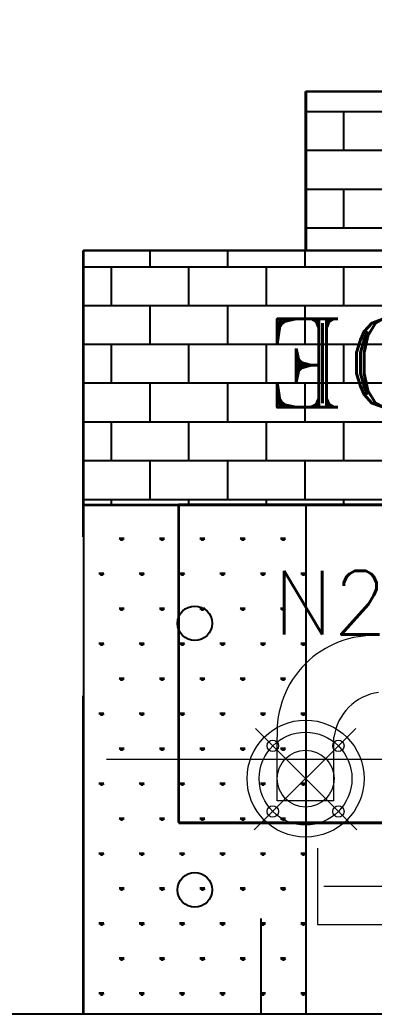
# Model space of a CAD drawing. Header units: metres. Extents: x 531268 to 531787, y 2674519 to 2674764.
# Drawn here: x 531525.146 to 531525.703, y 2674650.273 to 2674651.836 of the extents above; entities that cross this region are included whole.
import ezdxf

# ---------------------------------------------------------------- set-up
doc = ezdxf.new("R2010")
doc.units = ezdxf.units.M
doc.header["$MEASUREMENT"] = 0
for name, pattern in [('CENTER', [2, 1.25, -0.25, 0.25, -0.25]), ('CENTER2', [1.125, 0.75, -0.125, 0.125, -0.125]), ('DASHED', [0.75, 0.5, -0.25]), ('HIDDEN', [0.375, 0.25, -0.125])]:
    doc.linetypes.add(name, pattern=pattern)
doc.layers.add('IDT', color=7, linetype='Continuous')
doc.styles.add('RomanS', font='romans.shx')
doc.styles.add('ROMANT', font='romant', dxfattribs={"height": 2})
doc.linetypes.add('FOUNDATION LAYOUT$0$FENCELINE1', pattern='A,6.35,-2.54,[133,ltypeshp.shx,S=2.54,R=0,X=-2.54,Y=0],-2.54,25.4', length=36.83)

# ---------------------------------------------------------------- blocks, each defined once
blk = doc.blocks.new('IDT')
at = {"layer": 'IDT', "color": 8, "linetype": 'HIDDEN', "ltscale": 2}
for p, q in [((24.6261, 22.4856), (24.906, 22.4856)), ((24.6261, 22.4856), (24.6261, 22.3356)), ((24.6261, 22.4856), (24.906, 22.4856)), ((24.6261, 22.4856), (24.6261, 22.3356)), ((24.906, 22.4856), (24.906, 21.6856)), ((24.906, 22.4856), (24.906, 21.6856)), ((24.906, 21.6856), (23.406, 21.6856)), ((24.906, 21.6856), (23.406, 21.6856)), ((24.906, 21.6856), (24.906, 21.2856)), ((24.906, 21.6856), (24.906, 21.2856)), ((24.906, 21.2856), (23.406, 21.2856)), ((24.906, 21.2856), (23.406, 21.2856)), ((24.556, 21.2856), (24.556, 21.0356)), ((24.556, 21.2856), (24.556, 21.0356)), ((24.556, 21.0356), (23.756, 21.0356)), ((24.556, 21.0356), (23.756, 21.0356))]:
    blk.add_line(p, q, dxfattribs=at)
at = {"layer": 'IDT', "color": 8}
for p, q in [((24.5553, 22.4854), (24.5553, 21.6854)), ((24.9053, 22.4854), (24.5553, 22.4854)), ((24.9053, 21.6854), (24.9053, 22.4854)), ((23.556, 22.1846), (24.756, 22.1846)), ((23.556, 22.1846), (24.756, 22.1846)), ((24.756, 22.1846), (24.756, 21.6846)), ((24.756, 22.1846), (24.756, 21.6846)), ((24.9053, 21.6854), (23.4053, 21.6854)), ((23.556, 21.6846), (24.756, 21.6846)), ((23.556, 21.6846), (24.756, 21.6846)), ((24.5553, 21.6854), (24.9053, 21.6854)), ((24.9053, 21.2854), (24.9053, 21.6854)), ((23.4053, 21.2854), (24.9053, 21.2854)), ((24.5553, 21.2854), (23.7553, 21.2854)), ((24.5553, 21.0354), (24.5553, 21.2854)), ((23.7553, 21.0354), (24.5553, 21.0354))]:
    blk.add_line(p, q, dxfattribs=at)
at = {"layer": 'IDT', "color": 8, "linetype": 'Continuous'}
for p, q in [((24.5578, 22.4529), (24.5565, 22.4551)), ((24.5588, 22.4529), (24.5588, 22.4561)), ((24.5598, 22.4529), (24.5598, 22.4569)), ((24.5608, 22.4529), (24.5608, 22.4561)), ((24.5618, 22.4529), (24.563, 22.4551)), ((24.6213, 22.4529), (24.62, 22.4551)), ((24.6223, 22.4529), (24.6223, 22.4561)), ((24.6233, 22.4529), (24.6233, 22.4569)), ((24.6243, 22.4529), (24.6243, 22.4561)), ((24.6253, 22.4529), (24.6265, 22.4551)), ((24.6848, 22.4529), (24.6835, 22.4551)), ((24.6858, 22.4529), (24.6858, 22.4561)), ((24.6868, 22.4529), (24.6868, 22.4569)), ((24.6878, 22.4529), (24.6878, 22.4561)), ((24.6888, 22.4529), (24.69, 22.4551)), ((24.7483, 22.4529), (24.747, 22.4551)), ((24.7493, 22.4529), (24.7493, 22.4561)), ((24.7503, 22.4529), (24.7503, 22.4569)), ((24.7513, 22.4529), (24.7513, 22.4561)), ((24.7523, 22.4529), (24.7535, 22.4551)), ((24.8118, 22.4529), (24.8105, 22.4551)), ((24.8128, 22.4529), (24.8128, 22.4561)), ((24.8138, 22.4529), (24.8138, 22.4569)), ((24.8148, 22.4529), (24.8148, 22.4561)), ((24.8158, 22.4529), (24.817, 22.4551)), ((24.8753, 22.4529), (24.874, 22.4551)), ((24.8763, 22.4529), (24.8763, 22.4561)), ((24.8773, 22.4529), (24.8773, 22.4569)), ((24.8783, 22.4529), (24.8783, 22.4561)), ((24.8793, 22.4529), (24.8805, 22.4551)), ((24.5558, 22.4529), (24.5637, 22.4529)), ((24.6193, 22.4529), (24.6272, 22.4529)), ((24.6828, 22.4529), (24.6907, 22.4529)), ((24.7463, 22.4529), (24.7542, 22.4529)), ((24.8098, 22.4529), (24.8177, 22.4529)), ((24.8733, 22.4529), (24.8812, 22.4529)), ((24.5876, 22.3979), (24.5955, 22.3979)), ((24.5895, 22.3979), (24.5883, 22.4001)), ((24.5905, 22.3979), (24.5905, 22.4011)), ((24.5915, 22.3979), (24.5915, 22.4019)), ((24.5925, 22.3979), (24.5925, 22.4011)), ((24.5935, 22.3979), (24.5948, 22.4001)), ((24.6511, 22.3979), (24.659, 22.3979)), ((24.653, 22.3979), (24.6518, 22.4001)), ((24.654, 22.3979), (24.654, 22.4011)), ((24.655, 22.3979), (24.655, 22.4019)), ((24.656, 22.3979), (24.656, 22.4011)), ((24.657, 22.3979), (24.6583, 22.4001)), ((24.7146, 22.3979), (24.7225, 22.3979)), ((24.7165, 22.3979), (24.7153, 22.4001)), ((24.7175, 22.3979), (24.7175, 22.4011)), ((24.7185, 22.3979), (24.7185, 22.4019)), ((24.7195, 22.3979), (24.7195, 22.4011)), ((24.7205, 22.3979), (24.7218, 22.4001)), ((24.7781, 22.3979), (24.786, 22.3979)), ((24.78, 22.3979), (24.7788, 22.4001)), ((24.781, 22.3979), (24.781, 22.4011)), ((24.782, 22.3979), (24.782, 22.4019)), ((24.783, 22.3979), (24.783, 22.4011)), ((24.784, 22.3979), (24.7853, 22.4001)), ((24.8416, 22.3979), (24.8495, 22.3979)), ((24.8435, 22.3979), (24.8423, 22.4001)), ((24.8445, 22.3979), (24.8445, 22.4011)), ((24.8455, 22.3979), (24.8455, 22.4019)), ((24.8465, 22.3979), (24.8465, 22.4011)), ((24.8475, 22.3979), (24.8488, 22.4001)), ((24.9051, 22.3979), (24.9053, 22.3979)), ((24.5578, 22.3429), (24.5565, 22.3451)), ((24.5588, 22.3429), (24.5588, 22.3461)), ((24.5598, 22.3429), (24.5598, 22.3469)), ((24.5608, 22.3429), (24.5608, 22.3461)), ((24.5618, 22.3429), (24.563, 22.3451)), ((24.6213, 22.3429), (24.62, 22.3451)), ((24.6223, 22.3429), (24.6223, 22.3461)), ((24.6233, 22.3429), (24.6233, 22.3469)), ((24.6243, 22.3429), (24.6243, 22.3461)), ((24.6253, 22.3429), (24.6265, 22.3451)), ((24.6848, 22.3429), (24.6835, 22.3451)), ((24.6858, 22.3429), (24.6858, 22.3461)), ((24.6868, 22.3429), (24.6868, 22.3469)), ((24.6878, 22.3429), (24.6878, 22.3461)), ((24.6888, 22.3429), (24.69, 22.3451)), ((24.7483, 22.3429), (24.747, 22.3451)), ((24.7493, 22.3429), (24.7493, 22.3461)), ((24.7503, 22.3429), (24.7503, 22.3469)), ((24.7513, 22.3429), (24.7513, 22.3461)), ((24.7523, 22.3429), (24.7535, 22.3451)), ((24.8118, 22.3429), (24.8105, 22.3451)), ((24.8128, 22.3429), (24.8128, 22.3461)), ((24.8138, 22.3429), (24.8138, 22.3469)), ((24.8148, 22.3429), (24.8148, 22.3461)), ((24.8158, 22.3429), (24.817, 22.3451)), ((24.8753, 22.3429), (24.874, 22.3451)), ((24.8763, 22.3429), (24.8763, 22.3461)), ((24.8773, 22.3429), (24.8773, 22.3469)), ((24.8783, 22.3429), (24.8783, 22.3461)), ((24.8793, 22.3429), (24.8805, 22.3451)), ((24.5558, 22.3429), (24.5637, 22.3429)), ((24.6193, 22.3429), (24.6272, 22.3429)), ((24.6828, 22.3429), (24.6907, 22.3429)), ((24.7463, 22.3429), (24.7542, 22.3429)), ((24.8098, 22.3429), (24.8177, 22.3429)), ((24.8733, 22.3429), (24.8812, 22.3429)), ((24.5876, 22.2879), (24.5955, 22.2879)), ((24.5895, 22.2879), (24.5883, 22.2901)), ((24.5905, 22.2879), (24.5905, 22.2911)), ((24.5915, 22.2879), (24.5915, 22.2919)), ((24.5925, 22.2879), (24.5925, 22.2911)), ((24.5935, 22.2879), (24.5948, 22.2901)), ((24.6511, 22.2879), (24.659, 22.2879)), ((24.653, 22.2879), (24.6518, 22.2901)), ((24.654, 22.2879), (24.654, 22.2911)), ((24.655, 22.2879), (24.655, 22.2919)), ((24.656, 22.2879), (24.656, 22.2911)), ((24.657, 22.2879), (24.6583, 22.2901)), ((24.7146, 22.2879), (24.7225, 22.2879)), ((24.7165, 22.2879), (24.7153, 22.2901)), ((24.7175, 22.2879), (24.7175, 22.2911)), ((24.7185, 22.2879), (24.7185, 22.2919)), ((24.7195, 22.2879), (24.7195, 22.2911)), ((24.7205, 22.2879), (24.7218, 22.2901)), ((24.7781, 22.2879), (24.786, 22.2879)), ((24.78, 22.2879), (24.7788, 22.2901)), ((24.781, 22.2879), (24.781, 22.2911)), ((24.782, 22.2879), (24.782, 22.2919)), ((24.783, 22.2879), (24.783, 22.2911)), ((24.784, 22.2879), (24.7853, 22.2901)), ((24.8416, 22.2879), (24.8495, 22.2879)), ((24.8435, 22.2879), (24.8423, 22.2901)), ((24.8445, 22.2879), (24.8445, 22.2911)), ((24.8455, 22.2879), (24.8455, 22.2919)), ((24.8465, 22.2879), (24.8465, 22.2911)), ((24.8475, 22.2879), (24.8488, 22.2901)), ((24.9051, 22.2879), (24.9053, 22.2879)), ((24.5588, 22.233), (24.5588, 22.2361)), ((24.5598, 22.233), (24.5598, 22.2369)), ((24.5608, 22.233), (24.5608, 22.2361)), ((24.6223, 22.233), (24.6223, 22.2361)), ((24.6233, 22.233), (24.6233, 22.2369)), ((24.6243, 22.233), (24.6243, 22.2361)), ((24.6858, 22.233), (24.6858, 22.2361)), ((24.6868, 22.233), (24.6868, 22.2369)), ((24.6878, 22.233), (24.6878, 22.2361)), ((24.7493, 22.233), (24.7493, 22.2361)), ((24.7503, 22.233), (24.7503, 22.2369)), ((24.7513, 22.233), (24.7513, 22.2361)), ((24.8128, 22.233), (24.8128, 22.2361)), ((24.8138, 22.233), (24.8138, 22.2369)), ((24.8148, 22.233), (24.8148, 22.2361)), ((24.8763, 22.233), (24.8763, 22.2361)), ((24.8773, 22.233), (24.8773, 22.2369)), ((24.8783, 22.233), (24.8783, 22.2361)), ((24.5558, 22.233), (24.5637, 22.233)), ((24.5578, 22.233), (24.5565, 22.2352)), ((24.5618, 22.233), (24.563, 22.2352)), ((24.6193, 22.233), (24.6272, 22.233)), ((24.6213, 22.233), (24.62, 22.2352)), ((24.6253, 22.233), (24.6265, 22.2352)), ((24.6828, 22.233), (24.6907, 22.233)), ((24.6848, 22.233), (24.6835, 22.2352)), ((24.6888, 22.233), (24.69, 22.2352)), ((24.7463, 22.233), (24.7542, 22.233)), ((24.7483, 22.233), (24.747, 22.2352)), ((24.7523, 22.233), (24.7535, 22.2352)), ((24.8098, 22.233), (24.8177, 22.233)), ((24.8118, 22.233), (24.8105, 22.2352)), ((24.8158, 22.233), (24.817, 22.2352)), ((24.8733, 22.233), (24.8812, 22.233)), ((24.8753, 22.233), (24.874, 22.2352)), ((24.8793, 22.233), (24.8805, 22.2352)), ((24.5876, 22.178), (24.5955, 22.178)), ((24.5895, 22.178), (24.5883, 22.1802)), ((24.5905, 22.178), (24.5905, 22.1811)), ((24.5915, 22.178), (24.5915, 22.1819)), ((24.5925, 22.178), (24.5925, 22.1811)), ((24.5935, 22.178), (24.5948, 22.1802)), ((24.6511, 22.178), (24.659, 22.178)), ((24.653, 22.178), (24.6518, 22.1802)), ((24.654, 22.178), (24.654, 22.1811)), ((24.655, 22.178), (24.655, 22.1819)), ((24.656, 22.178), (24.656, 22.1811)), ((24.657, 22.178), (24.6583, 22.1802)), ((24.7146, 22.178), (24.7225, 22.178)), ((24.7165, 22.178), (24.7153, 22.1802)), ((24.7175, 22.178), (24.7175, 22.1811)), ((24.7185, 22.178), (24.7185, 22.1819)), ((24.7195, 22.178), (24.7195, 22.1811)), ((24.7205, 22.178), (24.7218, 22.1802)), ((24.7781, 22.178), (24.786, 22.178)), ((24.78, 22.178), (24.7788, 22.1802)), ((24.781, 22.178), (24.781, 22.1811)), ((24.782, 22.178), (24.782, 22.1819)), ((24.783, 22.178), (24.783, 22.1811)), ((24.784, 22.178), (24.7853, 22.1802)), ((24.8416, 22.178), (24.8495, 22.178)), ((24.8435, 22.178), (24.8423, 22.1802)), ((24.8445, 22.178), (24.8445, 22.1811)), ((24.8455, 22.178), (24.8455, 22.1819)), ((24.8465, 22.178), (24.8465, 22.1811)), ((24.8475, 22.178), (24.8488, 22.1802)), ((24.9051, 22.178), (24.9053, 22.178)), ((24.5588, 22.123), (24.5588, 22.1261)), ((24.5598, 22.123), (24.5598, 22.1269)), ((24.5608, 22.123), (24.5608, 22.1261)), ((24.6223, 22.123), (24.6223, 22.1261)), ((24.6233, 22.123), (24.6233, 22.1269)), ((24.6243, 22.123), (24.6243, 22.1261)), ((24.6858, 22.123), (24.6858, 22.1261)), ((24.6868, 22.123), (24.6868, 22.1269)), ((24.6878, 22.123), (24.6878, 22.1261)), ((24.7493, 22.123), (24.7493, 22.1261)), ((24.7503, 22.123), (24.7503, 22.1269)), ((24.7513, 22.123), (24.7513, 22.1261)), ((24.8128, 22.123), (24.8128, 22.1261)), ((24.8138, 22.123), (24.8138, 22.1269)), ((24.8148, 22.123), (24.8148, 22.1261)), ((24.8763, 22.123), (24.8763, 22.1261)), ((24.8773, 22.123), (24.8773, 22.1269)), ((24.8783, 22.123), (24.8783, 22.1261)), ((24.5558, 22.123), (24.5637, 22.123)), ((24.5578, 22.123), (24.5565, 22.1252)), ((24.5618, 22.123), (24.563, 22.1252)), ((24.6193, 22.123), (24.6272, 22.123)), ((24.6213, 22.123), (24.62, 22.1252)), ((24.6253, 22.123), (24.6265, 22.1252)), ((24.6828, 22.123), (24.6907, 22.123)), ((24.6848, 22.123), (24.6835, 22.1252)), ((24.6888, 22.123), (24.69, 22.1252)), ((24.7463, 22.123), (24.7542, 22.123)), ((24.7483, 22.123), (24.747, 22.1252)), ((24.7523, 22.123), (24.7535, 22.1252)), ((24.8098, 22.123), (24.8177, 22.123)), ((24.8118, 22.123), (24.8105, 22.1252)), ((24.8158, 22.123), (24.817, 22.1252)), ((24.8733, 22.123), (24.8812, 22.123)), ((24.8753, 22.123), (24.874, 22.1252)), ((24.8793, 22.123), (24.8805, 22.1252)), ((24.5876, 22.068), (24.5955, 22.068)), ((24.5895, 22.068), (24.5883, 22.0702)), ((24.5905, 22.068), (24.5905, 22.0712)), ((24.5915, 22.068), (24.5915, 22.0719)), ((24.5925, 22.068), (24.5925, 22.0712)), ((24.5935, 22.068), (24.5948, 22.0702)), ((24.6511, 22.068), (24.659, 22.068)), ((24.653, 22.068), (24.6518, 22.0702)), ((24.654, 22.068), (24.654, 22.0712)), ((24.655, 22.068), (24.655, 22.0719)), ((24.656, 22.068), (24.656, 22.0712)), ((24.657, 22.068), (24.6583, 22.0702)), ((24.7146, 22.068), (24.7225, 22.068)), ((24.7165, 22.068), (24.7153, 22.0702)), ((24.7175, 22.068), (24.7175, 22.0712)), ((24.7185, 22.068), (24.7185, 22.0719)), ((24.7195, 22.068), (24.7195, 22.0712)), ((24.7205, 22.068), (24.7218, 22.0702)), ((24.7781, 22.068), (24.786, 22.068)), ((24.78, 22.068), (24.7788, 22.0702)), ((24.781, 22.068), (24.781, 22.0712)), ((24.782, 22.068), (24.782, 22.0719)), ((24.783, 22.068), (24.783, 22.0712)), ((24.784, 22.068), (24.7853, 22.0702)), ((24.8416, 22.068), (24.8495, 22.068)), ((24.8435, 22.068), (24.8423, 22.0702)), ((24.8445, 22.068), (24.8445, 22.0712)), ((24.8455, 22.068), (24.8455, 22.0719)), ((24.8465, 22.068), (24.8465, 22.0712)), ((24.8475, 22.068), (24.8488, 22.0702)), ((24.9051, 22.068), (24.9053, 22.068)), ((24.5598, 22.013), (24.5598, 22.017)), ((24.6233, 22.013), (24.6233, 22.017)), ((24.6868, 22.013), (24.6868, 22.017)), ((24.7503, 22.013), (24.7503, 22.017)), ((24.8138, 22.013), (24.8138, 22.017)), ((24.8773, 22.013), (24.8773, 22.017)), ((24.5558, 22.013), (24.5637, 22.013)), ((24.5578, 22.013), (24.5565, 22.0152)), ((24.5588, 22.013), (24.5588, 22.0162)), ((24.5608, 22.013), (24.5608, 22.0162)), ((24.5618, 22.013), (24.563, 22.0152)), ((24.6193, 22.013), (24.6272, 22.013)), ((24.6213, 22.013), (24.62, 22.0152)), ((24.6223, 22.013), (24.6223, 22.0162)), ((24.6243, 22.013), (24.6243, 22.0162)), ((24.6253, 22.013), (24.6265, 22.0152)), ((24.6828, 22.013), (24.6907, 22.013)), ((24.6848, 22.013), (24.6835, 22.0152)), ((24.6858, 22.013), (24.6858, 22.0162)), ((24.6878, 22.013), (24.6878, 22.0162)), ((24.6888, 22.013), (24.69, 22.0152)), ((24.7463, 22.013), (24.7542, 22.013)), ((24.7483, 22.013), (24.747, 22.0152)), ((24.7493, 22.013), (24.7493, 22.0162)), ((24.7513, 22.013), (24.7513, 22.0162)), ((24.7523, 22.013), (24.7535, 22.0152)), ((24.8098, 22.013), (24.8177, 22.013)), ((24.8118, 22.013), (24.8105, 22.0152)), ((24.8128, 22.013), (24.8128, 22.0162)), ((24.8148, 22.013), (24.8148, 22.0162)), ((24.8158, 22.013), (24.817, 22.0152)), ((24.8733, 22.013), (24.8812, 22.013)), ((24.8753, 22.013), (24.874, 22.0152)), ((24.8763, 22.013), (24.8763, 22.0162)), ((24.8783, 22.013), (24.8783, 22.0162)), ((24.8793, 22.013), (24.8805, 22.0152)), ((24.5876, 21.958), (24.5955, 21.958)), ((24.5895, 21.958), (24.5883, 21.9602)), ((24.5905, 21.958), (24.5905, 21.9612)), ((24.5915, 21.958), (24.5915, 21.962)), ((24.5925, 21.958), (24.5925, 21.9612)), ((24.5935, 21.958), (24.5948, 21.9602)), ((24.6511, 21.958), (24.659, 21.958)), ((24.653, 21.958), (24.6518, 21.9602)), ((24.654, 21.958), (24.654, 21.9612)), ((24.655, 21.958), (24.655, 21.962)), ((24.656, 21.958), (24.656, 21.9612)), ((24.657, 21.958), (24.6583, 21.9602)), ((24.7146, 21.958), (24.7225, 21.958)), ((24.7165, 21.958), (24.7153, 21.9602)), ((24.7175, 21.958), (24.7175, 21.9612)), ((24.7185, 21.958), (24.7185, 21.962)), ((24.7195, 21.958), (24.7195, 21.9612)), ((24.7205, 21.958), (24.7218, 21.9602)), ((24.7781, 21.958), (24.786, 21.958)), ((24.78, 21.958), (24.7788, 21.9602)), ((24.781, 21.958), (24.781, 21.9612)), ((24.782, 21.958), (24.782, 21.962)), ((24.783, 21.958), (24.783, 21.9612)), ((24.784, 21.958), (24.7853, 21.9602)), ((24.8416, 21.958), (24.8495, 21.958)), ((24.8435, 21.958), (24.8423, 21.9602)), ((24.8445, 21.958), (24.8445, 21.9612)), ((24.8455, 21.958), (24.8455, 21.962)), ((24.8465, 21.958), (24.8465, 21.9612)), ((24.8475, 21.958), (24.8488, 21.9602)), ((24.9051, 21.958), (24.9053, 21.958)), ((24.5558, 21.903), (24.5637, 21.903)), ((24.5578, 21.903), (24.5565, 21.9052)), ((24.5588, 21.903), (24.5588, 21.9062)), ((24.5598, 21.903), (24.5598, 21.907)), ((24.5608, 21.903), (24.5608, 21.9062)), ((24.5618, 21.903), (24.563, 21.9052)), ((24.6193, 21.903), (24.6272, 21.903)), ((24.6213, 21.903), (24.62, 21.9052)), ((24.6223, 21.903), (24.6223, 21.9062)), ((24.6233, 21.903), (24.6233, 21.907)), ((24.6243, 21.903), (24.6243, 21.9062)), ((24.6253, 21.903), (24.6265, 21.9052)), ((24.6828, 21.903), (24.6907, 21.903)), ((24.6848, 21.903), (24.6835, 21.9052)), ((24.6858, 21.903), (24.6858, 21.9062)), ((24.6868, 21.903), (24.6868, 21.907)), ((24.6878, 21.903), (24.6878, 21.9062)), ((24.6888, 21.903), (24.69, 21.9052)), ((24.7463, 21.903), (24.7542, 21.903)), ((24.7483, 21.903), (24.747, 21.9052)), ((24.7493, 21.903), (24.7493, 21.9062)), ((24.7503, 21.903), (24.7503, 21.907)), ((24.7513, 21.903), (24.7513, 21.9062)), ((24.7523, 21.903), (24.7535, 21.9052)), ((24.8098, 21.903), (24.8177, 21.903)), ((24.8118, 21.903), (24.8105, 21.9052)), ((24.8128, 21.903), (24.8128, 21.9062)), ((24.8138, 21.903), (24.8138, 21.907)), ((24.8148, 21.903), (24.8148, 21.9062)), ((24.8158, 21.903), (24.817, 21.9052)), ((24.8733, 21.903), (24.8812, 21.903)), ((24.8753, 21.903), (24.874, 21.9052)), ((24.8763, 21.903), (24.8763, 21.9062)), ((24.8773, 21.903), (24.8773, 21.907)), ((24.8783, 21.903), (24.8783, 21.9062)), ((24.8793, 21.903), (24.8805, 21.9052)), ((24.5876, 21.848), (24.5955, 21.848)), ((24.5895, 21.848), (24.5883, 21.8502)), ((24.5905, 21.848), (24.5905, 21.8512)), ((24.5915, 21.848), (24.5915, 21.852)), ((24.5925, 21.848), (24.5925, 21.8512)), ((24.5935, 21.848), (24.5948, 21.8502)), ((24.6511, 21.848), (24.659, 21.848)), ((24.653, 21.848), (24.6518, 21.8502)), ((24.654, 21.848), (24.654, 21.8512)), ((24.655, 21.848), (24.655, 21.852)), ((24.656, 21.848), (24.656, 21.8512)), ((24.657, 21.848), (24.6583, 21.8502)), ((24.7146, 21.848), (24.7225, 21.848)), ((24.7165, 21.848), (24.7153, 21.8502)), ((24.7175, 21.848), (24.7175, 21.8512)), ((24.7185, 21.848), (24.7185, 21.852)), ((24.7195, 21.848), (24.7195, 21.8512)), ((24.7205, 21.848), (24.7218, 21.8502)), ((24.7781, 21.848), (24.786, 21.848)), ((24.78, 21.848), (24.7788, 21.8502)), ((24.781, 21.848), (24.781, 21.8512)), ((24.782, 21.848), (24.782, 21.852)), ((24.783, 21.848), (24.783, 21.8512)), ((24.784, 21.848), (24.7853, 21.8502)), ((24.8416, 21.848), (24.8495, 21.848)), ((24.8435, 21.848), (24.8423, 21.8502)), ((24.8445, 21.848), (24.8445, 21.8512)), ((24.8455, 21.848), (24.8455, 21.852)), ((24.8465, 21.848), (24.8465, 21.8512)), ((24.8475, 21.848), (24.8488, 21.8502)), ((24.9051, 21.848), (24.9053, 21.848)), ((24.5558, 21.793), (24.5637, 21.793)), ((24.5578, 21.793), (24.5565, 21.7952)), ((24.5588, 21.793), (24.5588, 21.7962)), ((24.5598, 21.793), (24.5598, 21.797)), ((24.5608, 21.793), (24.5608, 21.7962)), ((24.5618, 21.793), (24.563, 21.7952)), ((24.6193, 21.793), (24.6272, 21.793)), ((24.6213, 21.793), (24.62, 21.7952)), ((24.6223, 21.793), (24.6223, 21.7962)), ((24.6233, 21.793), (24.6233, 21.797)), ((24.6243, 21.793), (24.6243, 21.7962)), ((24.6253, 21.793), (24.6265, 21.7952)), ((24.6828, 21.793), (24.6907, 21.793)), ((24.6848, 21.793), (24.6835, 21.7952)), ((24.6858, 21.793), (24.6858, 21.7962)), ((24.6868, 21.793), (24.6868, 21.797)), ((24.6878, 21.793), (24.6878, 21.7962)), ((24.6888, 21.793), (24.69, 21.7952)), ((24.7463, 21.793), (24.7542, 21.793)), ((24.7483, 21.793), (24.747, 21.7952)), ((24.7493, 21.793), (24.7493, 21.7962)), ((24.7503, 21.793), (24.7503, 21.797)), ((24.7513, 21.793), (24.7513, 21.7962)), ((24.7523, 21.793), (24.7535, 21.7952)), ((24.8098, 21.793), (24.8177, 21.793)), ((24.8118, 21.793), (24.8105, 21.7952)), ((24.8128, 21.793), (24.8128, 21.7962)), ((24.8138, 21.793), (24.8138, 21.797)), ((24.8148, 21.793), (24.8148, 21.7962)), ((24.8158, 21.793), (24.817, 21.7952)), ((24.8733, 21.793), (24.8812, 21.793)), ((24.8753, 21.793), (24.874, 21.7952)), ((24.8763, 21.793), (24.8763, 21.7962)), ((24.8773, 21.793), (24.8773, 21.797)), ((24.8783, 21.793), (24.8783, 21.7962)), ((24.8793, 21.793), (24.8805, 21.7952)), ((24.5876, 21.738), (24.5955, 21.738)), ((24.5895, 21.738), (24.5883, 21.7402)), ((24.5905, 21.738), (24.5905, 21.7412)), ((24.5915, 21.738), (24.5915, 21.742)), ((24.5925, 21.738), (24.5925, 21.7412)), ((24.5935, 21.738), (24.5948, 21.7402)), ((24.6511, 21.738), (24.659, 21.738)), ((24.653, 21.738), (24.6518, 21.7402)), ((24.654, 21.738), (24.654, 21.7412)), ((24.655, 21.738), (24.655, 21.742)), ((24.656, 21.738), (24.656, 21.7412)), ((24.657, 21.738), (24.6583, 21.7402)), ((24.7146, 21.738), (24.7225, 21.738)), ((24.7165, 21.738), (24.7153, 21.7402)), ((24.7175, 21.738), (24.7175, 21.7412)), ((24.7185, 21.738), (24.7185, 21.742)), ((24.7195, 21.738), (24.7195, 21.7412)), ((24.7205, 21.738), (24.7218, 21.7402)), ((24.7781, 21.738), (24.786, 21.738)), ((24.78, 21.738), (24.7788, 21.7402)), ((24.781, 21.738), (24.781, 21.7412)), ((24.782, 21.738), (24.782, 21.742)), ((24.783, 21.738), (24.783, 21.7412)), ((24.784, 21.738), (24.7853, 21.7402)), ((24.8416, 21.738), (24.8495, 21.738)), ((24.8435, 21.738), (24.8423, 21.7402)), ((24.8445, 21.738), (24.8445, 21.7412)), ((24.8455, 21.738), (24.8455, 21.742)), ((24.8465, 21.738), (24.8465, 21.7412)), ((24.8475, 21.738), (24.8488, 21.7402)), ((24.9051, 21.738), (24.9053, 21.738)), ((23.4053, 21.6772), (24.9053, 21.6772)), ((24.4961, 21.6772), (24.4961, 21.6854)), ((24.5571, 21.6163), (24.5571, 21.6772)), ((24.5588, 21.6854), (24.5588, 21.6862)), ((24.5598, 21.6854), (24.5598, 21.687)), ((24.5608, 21.6854), (24.5608, 21.6862)), ((24.618, 21.6772), (24.618, 21.6854)), ((24.6223, 21.6854), (24.6223, 21.6862)), ((24.6233, 21.6854), (24.6233, 21.687)), ((24.6243, 21.6854), (24.6243, 21.6862)), ((24.679, 21.6163), (24.679, 21.6772)), ((24.6858, 21.6854), (24.6858, 21.6862)), ((24.6868, 21.6854), (24.6868, 21.687)), ((24.6878, 21.6854), (24.6878, 21.6862)), ((24.74, 21.6772), (24.74, 21.6854)), ((24.7493, 21.6854), (24.7493, 21.6862)), ((24.7503, 21.6854), (24.7503, 21.687)), ((24.7513, 21.6854), (24.7513, 21.6862)), ((24.8009, 21.6163), (24.8009, 21.6772)), ((24.8128, 21.6854), (24.8128, 21.6862)), ((24.8138, 21.6854), (24.8138, 21.687)), ((24.8148, 21.6854), (24.8148, 21.6862)), ((24.8619, 21.6772), (24.8619, 21.6854)), ((24.8763, 21.6854), (24.8763, 21.6862)), ((24.8773, 21.6854), (24.8773, 21.687)), ((24.8783, 21.6854), (24.8783, 21.6862)), ((23.4053, 21.6163), (24.9053, 21.6163)), ((24.4961, 21.5553), (24.4961, 21.6163)), ((24.618, 21.5553), (24.618, 21.6163)), ((24.74, 21.5553), (24.74, 21.6163)), ((24.8619, 21.5553), (24.8619, 21.6163)), ((23.4053, 21.5553), (24.9053, 21.5553)), ((24.5571, 21.4943), (24.5571, 21.5553)), ((24.679, 21.4943), (24.679, 21.5553)), ((24.8009, 21.4943), (24.8009, 21.5553)), ((23.4053, 21.4943), (24.9053, 21.4943)), ((24.4961, 21.4334), (24.4961, 21.4943)), ((24.618, 21.4334), (24.618, 21.4943)), ((24.74, 21.4334), (24.74, 21.4943)), ((24.8619, 21.4334), (24.8619, 21.4943)), ((23.4053, 21.4334), (24.9053, 21.4334)), ((24.5571, 21.3724), (24.5571, 21.4334)), ((24.679, 21.3724), (24.679, 21.4334)), ((24.8009, 21.3724), (24.8009, 21.4334)), ((23.4053, 21.3724), (24.9053, 21.3724)), ((24.4961, 21.3115), (24.4961, 21.3724)), ((24.618, 21.3115), (24.618, 21.3724)), ((24.74, 21.3115), (24.74, 21.3724)), ((24.8619, 21.3115), (24.8619, 21.3724)), ((23.4053, 21.3115), (24.9053, 21.3115)), ((24.5571, 21.2854), (24.5571, 21.3115)), ((24.679, 21.2854), (24.679, 21.3115)), ((24.8009, 21.2854), (24.8009, 21.3115)), ((23.7553, 21.2505), (24.5553, 21.2505)), ((24.4961, 21.1895), (24.4961, 21.2505)), ((23.7553, 21.1895), (24.5553, 21.1895)), ((23.7553, 21.1286), (24.5553, 21.1286)), ((24.4961, 21.0676), (24.4961, 21.1286)), ((23.7553, 21.0676), (24.5553, 21.0676))]:
    blk.add_line(p, q, dxfattribs=at)
at = {"layer": 'IDT', "color": 8, "linetype": 'DASHED', "lineweight": 0, "ltscale": 20}
for p, q in [((24.5371, 22.3446), (9.8927, 22.3446)), ((24.5371, 22.3446), (9.8927, 22.3446)), ((24.5371, 22.2246), (24.5371, 22.3446)), ((24.5371, 22.2246), (24.5371, 22.3446)), ((9.8927, 22.2246), (24.5371, 22.2246)), ((9.8927, 22.2246), (24.5371, 22.2246))]:
    blk.add_line(p, q, dxfattribs=at)
at = {"layer": 'IDT', "color": 8, "linetype": 'CENTER2', "lineweight": 0, "ltscale": 500}
blk.add_line((24.5271, 22.2846), (9.8927, 22.2846), dxfattribs=at)
blk.add_line((24.5271, 22.2846), (9.8927, 22.2846), dxfattribs=at)
at = {"layer": 'IDT', "color": 0, "lineweight": 0}
for p, q in [((24.4754, 22.1963), (24.635, 22.0367)), ((24.4754, 22.1963), (24.635, 22.0367)), ((24.6368, 22.1963), (24.4772, 22.0367)), ((24.6368, 22.1963), (24.4772, 22.0367)), ((24.5116, 22.1505), (24.5116, 22.0505)), ((24.5116, 22.1505), (24.6009, 22.1505)), ((24.5116, 22.1505), (24.5116, 22.0505)), ((24.6006, 22.1505), (24.6006, 22.0505)), ((24.6006, 22.1505), (24.6006, 22.0505))]:
    blk.add_line(p, q, dxfattribs=at)
at = {"layer": 'IDT', "color": 8, "ltscale": 0.1}
for p, q in [((24.7553, 22.1854), (23.5553, 22.1854)), ((24.7553, 21.6854), (24.7553, 22.1854)), ((23.5553, 21.6854), (24.7553, 21.6854))]:
    blk.add_line(p, q, dxfattribs=at)
at = {"layer": 'IDT', "color": 8, "linetype": 'CENTER', "lineweight": 0, "ltscale": 100}
blk.add_line((23.4907, 22.0856), (24.8695, 22.0856), dxfattribs=at)
blk.add_line((23.4907, 22.0856), (24.8695, 22.0856), dxfattribs=at)
at = {"layer": 'IDT', "color": 7, "linetype": 'FOUNDATION LAYOUT$0$FENCELINE1', "ltscale": 0.01}
blk.add_lwpolyline([(33.902, 18.4101), (33.9018, 22.4854), (21.4107, 22.4854)], dxfattribs=at)
at = {"layer": 'IDT', "color": 8}
for centre in [(24.7303, 22.2904), (24.7303, 21.8714)]:
    blk.add_circle(centre, 0.0271, dxfattribs=at)
at = {"layer": 'IDT', "color": 0, "lineweight": 0}
for centre, radius in [((24.5561, 22.1156), 0.092), ((24.5561, 22.1156), 0.092), ((24.5044, 22.1672), 0.009), ((24.5044, 22.1672), 0.009), ((24.6077, 22.1672), 0.009), ((24.6077, 22.1672), 0.009), ((24.556, 22.1156), 0.0447), ((24.556, 22.1156), 0.0447), ((24.5044, 22.064), 0.009), ((24.5044, 22.064), 0.009), ((24.6077, 22.064), 0.009), ((24.6077, 22.064), 0.009)]:
    blk.add_circle(centre, radius, dxfattribs=at)
at = {"layer": 'IDT', "color": 0, "linetype": 'CENTER', "lineweight": 0, "ltscale": 50}
blk.add_circle((24.5561, 22.1156), 0.073, dxfattribs=at)
blk.add_circle((24.5561, 22.1156), 0.073, dxfattribs=at)
at = {"layer": 'IDT', "color": 0, "lineweight": 0}
for centre, radius, start, end in [((24.4299, 22.0616), 0.0823, 277.7996, 352.2004), ((24.4489, 22.0426), 0.152, 267.045, 2.955), ((24.4299, 22.0616), 0.0823, 277.7996, 352.2004), ((24.4489, 22.0426), 0.152, 267.045, 2.955)]:
    blk.add_arc(centre, radius, start, end, dxfattribs=at)
at = {"layer": 'IDT', "color": 8, "style": 'RomanS'}
blk.add_text('N2 CUBICLE', height=0.1, rotation=180, dxfattribs=at).set_placement((24.6071, 21.889))
at = {"layer": 'IDT', "color": 8, "style": 'ROMANT'}
blk.add_text('DOOR SIDE', height=0.13883, dxfattribs=at).set_placement((23.5535, 21.3931))
blk.add_text('DOOR SIDE', height=0.13883, dxfattribs=at).set_placement((23.5535, 21.3931))

msp = doc.modelspace()

# ---------------------------------------------------------------- block references
at = {"layer": 'IDT', "color": 8, "rotation": 180}
msp.add_blockref('IDT', (531550.1513, 2674672.7589), dxfattribs=at)

doc.saveas('drawing.dxf')
